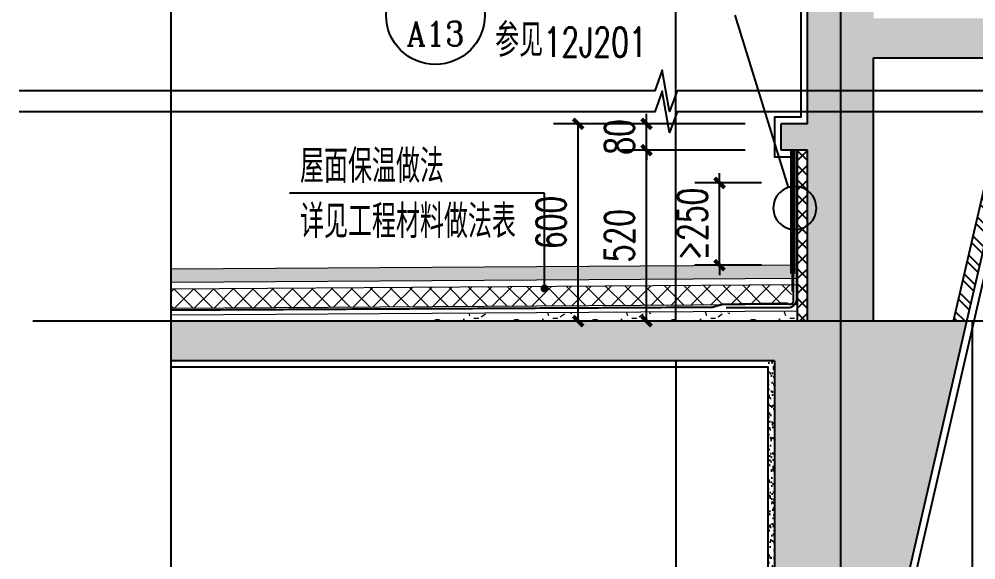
# Model space of a CAD drawing. Extents: x 1738711 to 2346805, y 1189731 to 2516152.
# Drawn here: x 1924079 to 1926988, y 1237669 to 1239312 of the extents above; entities that cross this region are included whole.
import ezdxf
from ezdxf.enums import TextEntityAlignment as Align

# ---------------------------------------------------------------- set-up
doc = ezdxf.new("R2010")
doc.units = 0
doc.header["$LTSCALE"] = 1000
doc.header["$MEASUREMENT"] = 0
doc.linetypes.add('S & C -P1$0$DASHED', pattern=[0.75, 0.5, -0.25])
for name, color, linetype in [('DIM_IDEN', 3, 'Continuous'), ('DIM_LEAD', 3, 'Continuous'), ('DIM_SYMB', 3, 'Continuous'), ('DOTE', 1, 'Continuous'), ('PUB_DIM', 3, 'Continuous'), ('PUB_HATCH', 8, 'Continuous'), ('PUB_TEXT', 7, 'Continuous'), ('WALL', 40, 'Continuous'), ('切线', 35, 'Continuous'), ('看线', 8, 'Continuous')]:
    doc.layers.add(name, color=color, linetype=linetype)
for name, color, linetype, lineweight in [('可见细线', 142, 'Continuous', 9), ('填充', 252, 'Continuous', 5), ('细线', 8, 'Continuous', 5)]:
    doc.layers.add(name, color=color, linetype=linetype, lineweight=lineweight)
doc.styles.add('_TCH_DIM', font='SIMPLEX', dxfattribs={"bigfont": 'GBCBIG'})
doc.styles.add('_TCH_DIM_T3', font='SIMPLEX', dxfattribs={"width": 0.7058823529411765, "bigfont": 'GBCBIG'})
doc.styles.add('_TCH_LABEL', font='COMPLEX', dxfattribs={"bigfont": 'GBCBIG'})
doc.dimstyles.new('_TCH_ARCH&&30', dxfattribs={"dimtxt": 89.25, "dimasz": 30, "dimexe": 75, "dimexo": 90, "dimgap": 37.87500000000001, "dimtad": 1, "dimdec": 0, "dimzin": 0, "dimdsep": 46, "dimtxsty": '_TCH_DIM_T3', "dimblk": 'ARCHTICK', "dimcen": 0.09, "dimclrt": 7, "dimazin": 2, "dimtfac": 1, "dimtdec": 0, "dimtix": 1, "dimtmove": 2, "dimatfit": 3, "dimfxl": 20, "dimtolj": 1, "dimtzin": 0, "dimarcsym": 0})

# ---------------------------------------------------------------- blocks, each defined once
blk = doc.blocks.new('_ArchTick')
at = {"color": 0, "linetype": 'ByBlock', "const_width": 0.4}
blk.add_lwpolyline([(-0.5, -0.5), (0.5, 0.5)], dxfattribs=at)
blk = doc.blocks.new('*D440')
at = {"layer": 'Defpoints', "color": 0, "transparency": 16777216}
for p in [(1926208.428813246, 1238814.567102489), (1926425.92881697, 1238814.567102489), (1926425.92881697, 1238564.567102489)]:
    blk.add_point(p, dxfattribs=at)
at = {"layer": 'PUB_DIM', "color": 0, "lineweight": -2, "transparency": 16777216}
for p, q in [((1926208.428813246, 1238814.567102489), (1926208.428813246, 1238844.567102489)), ((1926335.92881697, 1238814.567102489), (1926133.428813246, 1238814.567102489)), ((1926208.428813246, 1238564.567102489), (1926208.428813246, 1238814.567102489)), ((1926335.92881697, 1238564.567102489), (1926133.428813246, 1238564.567102489)), ((1926208.428813246, 1238564.567102489), (1926208.428813246, 1238534.567102489))]:
    blk.add_line(p, q, dxfattribs=at)
at = {"layer": 'PUB_DIM', "color": 0, "lineweight": -2, "transparency": 16777216, "xscale": 30, "yscale": 30, "zscale": 30}
for p, rotation in [((1926208.428813246, 1238814.567102489), 270), ((1926208.428813246, 1238564.567102489), 90)]:
    blk.add_blockref('_ArchTick', p, dxfattribs=dict(at, rotation=rotation))
at = {"layer": 'PUB_DIM', "color": 7, "transparency": 16777216, "insert": (1926125.928813246, 1238689.567102489), "char_height": 89.25, "attachment_point": 5, "rotation": 90, "style": '_TCH_DIM_T3'}
blk.add_mtext('\\A1;≥250', dxfattribs=at)
blk = doc.blocks.new('*D441')
at = {"layer": 'Defpoints', "color": 0, "transparency": 16777216}
for p in [(1925778.686525598, 1238994.3869192), (1926104.638939029, 1238994.3869192), (1926104.638939023, 1238394.3869192)]:
    blk.add_point(p, dxfattribs=at)
at = {"layer": 'PUB_DIM', "color": 0, "lineweight": -2, "transparency": 16777216}
for p, q in [((1926014.638939029, 1238994.3869192), (1925703.686525598, 1238994.3869192)), ((1925778.686525598, 1238394.3869192), (1925778.686525598, 1238994.3869192)), ((1926014.638939023, 1238394.3869192), (1925703.686525598, 1238394.3869192))]:
    blk.add_line(p, q, dxfattribs=at)
at = {"layer": 'PUB_DIM', "color": 0, "lineweight": -2, "transparency": 16777216, "xscale": 30, "yscale": 30, "zscale": 30}
for p, rotation in [((1925778.686525598, 1238994.3869192), 90), ((1925778.686525598, 1238394.3869192), 270)]:
    blk.add_blockref('_ArchTick', p, dxfattribs=dict(at, rotation=rotation))
at = {"layer": 'PUB_DIM', "color": 7, "transparency": 16777216, "insert": (1925696.186525597, 1238694.386919201), "char_height": 89.25, "attachment_point": 5, "rotation": 90, "style": '_TCH_DIM_T3'}
blk.add_mtext('\\A1;600', dxfattribs=at)
blk = doc.blocks.new('*D442')
at = {"layer": 'Defpoints', "color": 0, "transparency": 16777216}
for p in [(1925986.452854475, 1238914.386919202), (1926375.928816969, 1238914.386919202), (1926375.928816965, 1238394.386919199)]:
    blk.add_point(p, dxfattribs=at)
at = {"layer": 'PUB_DIM', "color": 0, "lineweight": -2, "transparency": 16777216}
for p, q in [((1926285.928816969, 1238914.386919202), (1925911.452854475, 1238914.386919202)), ((1925986.452854475, 1238394.386919199), (1925986.452854475, 1238914.386919202)), ((1926285.928816965, 1238394.386919199), (1925911.452854475, 1238394.386919199))]:
    blk.add_line(p, q, dxfattribs=at)
at = {"layer": 'PUB_DIM', "color": 0, "lineweight": -2, "transparency": 16777216, "xscale": 30, "yscale": 30, "zscale": 30}
for p, rotation in [((1925986.452854475, 1238914.386919202), 90), ((1925986.452854475, 1238394.386919199), 270)]:
    blk.add_blockref('_ArchTick', p, dxfattribs=dict(at, rotation=rotation))
at = {"layer": 'PUB_DIM', "color": 7, "transparency": 16777216, "insert": (1925903.952854475, 1238654.386919201), "char_height": 89.25, "attachment_point": 5, "rotation": 90, "style": '_TCH_DIM_T3'}
blk.add_mtext('\\A1;520', dxfattribs=at)
blk = doc.blocks.new('*D443')
at = {"layer": 'Defpoints', "color": 0, "transparency": 16777216}
for p in [(1925986.452854478, 1238994.386919199), (1926375.92881697, 1238994.386919199), (1926375.928816969, 1238914.386919202)]:
    blk.add_point(p, dxfattribs=at)
at = {"layer": 'PUB_DIM', "color": 0, "lineweight": -2, "transparency": 16777216}
for p, q in [((1925986.452854478, 1238994.386919199), (1925986.452854478, 1239024.386919199)), ((1926285.92881697, 1238994.386919199), (1925911.452854478, 1238994.386919199)), ((1925986.452854478, 1238914.386919202), (1925986.452854478, 1238994.386919199)), ((1926285.928816969, 1238914.386919202), (1925911.452854478, 1238914.386919202)), ((1925986.452854478, 1238914.386919202), (1925986.452854478, 1238884.386919202))]:
    blk.add_line(p, q, dxfattribs=at)
at = {"layer": 'PUB_DIM', "color": 0, "lineweight": -2, "transparency": 16777216, "xscale": 30, "yscale": 30, "zscale": 30}
for p, rotation in [((1925986.452854478, 1238994.386919199), 270), ((1925986.452854478, 1238914.386919202), 90)]:
    blk.add_blockref('_ArchTick', p, dxfattribs=dict(at, rotation=rotation))
at = {"layer": 'PUB_DIM', "color": 7, "transparency": 16777216, "insert": (1925903.952854478, 1238954.386919201), "char_height": 89.25, "attachment_point": 5, "rotation": 90, "style": '_TCH_DIM_T3'}
blk.add_mtext('\\A1;80', dxfattribs=at)

msp = doc.modelspace()

# ---------------------------------------------------------------- hatches: boundary and pattern name
at = {"layer": 'PUB_HATCH'}
h = msp.add_hatch(dxfattribs=at)
h.set_pattern_fill('钢筋混凝土', color=256, scale=20, style=0)
h.set_pattern_definition([(45, (0, 0), (-35.35533905932737, 35.35533905932738), []), (49.99999999999999, (0, 0), (143.4520365201507, -12.55042699651902), [15, -165]), (355, (0, 0), (-27.7502667226, 150.4384267400024), [12, -132]), (100.4514, (11.954336, -1.045868), (115.7018763428043, 137.8879084121907), [12.748038, -140.2284224]), (46.18420000000002, (0, 40), (213.4482097251289, -33.10380286580362), [22.5, -247.5]), (96.6356, (17.787349, 37.2413386), (186.9325411097407, 194.8235741800883), [19.1220576, -210.3426]), (351.1842, (0, 40), (186.9323890267254, 194.8237201850649), [18, -198]), (21, (20, 30), (119.3814104236923, -80.52377813306776), [15, -165]), (326.0000000000001, (20, 30), (48.66306638431634, 145.0300090093706), [12, -132]), (71.4514, (29.9484466, 23.2896788), (168.044525716298, 64.50609934199048), [12.748038, -140.2284224]), (37.50000000000001, (0, 0), (2.431971063458134, 66.5787707662623), [0, -130.4, 0, -134, 0, -132.5]), (7.499999999999999, (0, 0), (52.61390748842972, 78.88234237647205), [0, -76.39999999999999, 0, -127.4, 0, -50.5]), (327.5, (-44.6, 0), (106.7644872344818, -4.510974346875951), [0, -50, 0, -156, 0, -207]), (317.5, (-64.6, 0), (116.6372338684772, 20.02099646646354), [0, -65, 0, -103.6, 0, -147])])
h.paths.add_polyline_path([(1926475.928816983, 1240394.386919201), (1927375.928818222, 1240394.386919202), (1927375.928818222, 1240274.386919202), (1926676.735252029, 1240274.386919201), (1926676.735252025, 1239314.386919201), (1927375.928818222, 1239314.386919201), (1927375.928818222, 1239194.386919201), (1926676.735252024, 1239194.386919201), (1926676.735252016, 1238394.386919201), (1926475.92881697, 1238394.386919201), (1926475.928816972, 1238914.386919202), (1926395.928816972, 1238914.386919202), (1926395.928816972, 1238994.386919202), (1926475.928816972, 1238994.386919202)])
h.paths.add_polyline_path([(1924541.492837613, 1238394.386919202), (1926960.54420197, 1238394.386919201), (1926775.92881697, 1237594.386919201), (1926375.92881697, 1237594.386919201), (1926375.92881697, 1238274.386919201), (1924541.492837613, 1238274.386919201)])
h = msp.add_hatch(dxfattribs=at)
h.set_pattern_fill('金属', color=256, scale=20, style=0)
h.set_pattern_definition([(135, (3837524.772767787, 0), (35.35533905932737, 35.35533905932738), []), (135, (3837501.202541787, 0), (35.35533905932737, 35.35533905932738), [])])
h.paths.add_polyline_path([(1926960.54420197, 1238394.386919203), (1927107.400592262, 1239030.764609138), (1927066.349318215, 1239030.764609138), (1926919.492927922, 1238394.386919201)])
h = msp.add_hatch(dxfattribs=at)
h.set_pattern_fill('ANSI37', color=256, scale=20, style=0)
h.set_pattern_definition([(135, (1926370.783093552, 1239661.139493213), (22.45064030267288, 22.45064030267288), []), (45.00000000000001, (1926370.783093552, 1239661.139493213), (22.45064030267288, -22.45064030267288), [])])
h.paths.add_polyline_path([(1926475.92881697, 1238394.386919202), (1926445.928816969, 1238394.386919202), (1926445.92881697, 1238914.386919202), (1926475.92881697, 1238914.386919202)])
h = msp.add_hatch(dxfattribs=at)
h.set_pattern_fill('碎沙', color=256, scale=10, style=0)
h.set_pattern_definition([(37.50000000000001, (0, 0), (-0.8000156479920251, 24.47066186646712), [0, -19.304, 0, -21.59, 0, -20.6375]), (7.499999999999999, (0, 0), (22.47616415690013, 35.84125502841771), [0, -10.414, 0, -17.399, 0, -6.6675]), (327.5, (-15.621, 0), (39.5496185120729, 0.071859233927285), [0, -6.35, 0, -22.86, 0, -29.845]), (317.5, (-15.621, 0), (38.17782262361487, 11.14646616286081), [0, -3.175, 0, -14.986, 0, -17.145])])
h.paths.add_polyline_path([(1926527.92881697, 1237594.386919201), (1926375.92881697, 1237594.386919201), (1926375.92881697, 1238274.386919201), (1926355.92881697, 1238274.386919202), (1926355.928816969, 1237574.386919201), (1926527.92881697, 1237574.386919201)])
at = {"layer": '填充'}
h = msp.add_hatch(dxfattribs=at)
h.set_pattern_fill('混凝土', color=256, scale=10, style=0)
h.set_pattern_definition([(130, (10260583.39192783, 4416012.786353844), (-71.72601826007535, -6.275213498259511), [7.5, -82.5]), (185, (10260583.39192783, 4416012.786353844), (13.8751333613, 75.21921337000119), [6, -66]), (79.5486, (10260577.41475982, 4416012.263419845), (-57.85093817140216, 68.94395420609536), [6.374018999999983, -70.11421119999972]), (133.8157999999999, (10260583.39192783, 4416032.786353844), (-106.7241048625644, -16.55190143290181), [11.24999999999993, -123.7499999999994]), (83.3644, (10260574.49825333, 4416031.407023144), (-93.46627055487033, 97.41178709004417), [9.561028799999999, -105.1713]), (188.8158, (10260583.39192783, 4416032.786353844), (-93.46619451336272, 97.41186009253246), [8.999999999999964, -98.99999999999972]), (159, (10260573.39192783, 4416027.786353844), (-59.69070521184616, -40.26188906653388), [7.5, -82.5]), (214, (10260573.39192783, 4416027.786353844), (-24.33153319215817, 72.5150045046853), [6, -66]), (108.5485999999999, (10260568.41770452, 4416024.431193245), (-84.02226285814899, 32.25304967099524), [6.37401899999995, -70.11421119999919]), (142.5, (10260583.39192783, 4416012.786353844), (-1.215985531729067, 33.28938538313115), [0, -65.19999999999999, 0, -67, 0, -66.25]), (172.5, (10260583.39192783, 4416012.786353844), (-26.30695374421486, 39.44117118823603), [0, -38.2, 0, -63.7, 0, -25.25]), (212.5, (10260605.69192783, 4416012.786353844), (-53.3822436172409, -2.255487173437976), [0, -24.99999999999993, 0, -77.99999999999972, 0, -103.4999999999997]), (222.5, (10260615.69192783, 4416012.786353844), (-58.31861693423862, 10.01049823323177), [0, -32.5, 0, -51.8, 0, -73.5])])
h.paths.add_polyline_path([(1924541.492837613, 1238512.254258356), (1924541.492837613, 1238552.266597846), (1926445.608624914, 1238564.684021655), (1926445.618239504, 1238524.68315739)])
h = msp.add_hatch(dxfattribs=at)
h.set_pattern_fill('多孔材料', color=256, scale=15, style=0)
h.set_pattern_definition([(45.00000000000001, (887329.2517719844, 872972.2708012816), (-30.00003049667199, 30.000030496672), []), (135, (887329.2517719844, 872972.2708012816), (-30.000030496672, -30.00003049667199), [])])
h.paths.add_polyline_path([(1926467.339851354, 1238445.335978012), (1926467.339851354, 1238465.324624665), (1926477.600687093, 1238465.391598029), (1926477.73118106, 1238445.383819687)])
h.paths.add_polyline_path([(1924541.492837613, 1238432.75190402), (1924541.492837613, 1238492.254034141), (1926428.750885737, 1238504.572330955), (1926425.92881697, 1238445.051780947)])
h = msp.add_hatch(dxfattribs=at)
h.set_pattern_fill('加气混凝土', color=256, scale=20, style=0)
h.set_pattern_definition([(180, (3918413.149313767, 2057244.639543236), (-120, 240), [0, -240]), (180, (3918553.549313767, 2057212.239543236), (-120, 240), [0, -240]), (180, (3918475.549313767, 2057209.839543236), (-120, 240), [0, -240]), (180, (3918390.349313766, 2057280.639543236), (-120, 240), [0, -240]), (180, (3918489.949313767, 2057197.839543236), (-120, 240), [0, -240]), (180, (3918366.349313766, 2057431.839543236), (-120, 240), [0, -240]), (180, (3918439.549313767, 2057412.639543236), (-120, 240), [0, -240]), (180, (3918401.149313767, 2057382.639543236), (-120, 240), [0, -240]), (180, (3918596.749313766, 2057377.839543236), (-120, 240), [0, -240]), (180, (3918479.149313767, 2057367.039543236), (-120, 240), [0, -240]), (180, (3918524.749313766, 2057305.839543236), (-120, 240), [0, -240]), (180, (3918522.349313766, 2057215.839543236), (-120, 240), [0, -240]), (180, (3918432.349313766, 2057206.239543236), (-120, 240), [0, -240]), (180, (3918366.349313766, 2057311.839543236), (-120, 240), [0, -240]), (180, (3918590.749313766, 2057274.639543236), (-120, 240), [0, -240]), (180, (3918570.349313766, 2057315.439543236), (-120, 240), [0, -240]), (180, (3918476.749313766, 2057298.639543236), (-120, 240), [0, -240]), (180, (3918510.349313766, 2057263.839543236), (-120, 240), [0, -240]), (180, (3918529.549313767, 2057343.039543236), (-120, 240), [0, -240]), (180, (3918499.549313767, 2057433.039543236), (-120, 240), [0, -240]), (180, (3918581.149313767, 2057224.239543236), (-120, 240), [0, -240]), (180, (3918449.149313767, 2057383.839543236), (-120, 240), [0, -240]), (180, (3918560.749313766, 2057387.439543236), (-120, 240), [0, -240]), (180, (3918579.949313767, 2057418.639543236), (-120, 240), [0, -240]), (49.398706, (3918381.092170566, 2057356.696685636), (599.9999933723939, 720.0000031479067), [10.5366216, -4414.844400000001]), (161.5650512, (3918398.235027367, 2057361.268114436), (-599.9999977872279, 239.9999982292889), [10.842096, -1507.05116]), (90, (3918398.235027367, 2057350.982400836), (-120, 240), [10.2857136, -469.71426]), (18.43494899999998, (3918387.949313767, 2057347.553828036), (600.0000030210431, 239.9999821089645), [10.842096, -1507.05116]), (126.8698977, (3918387.949313767, 2057347.553828036), (-120.000000226848, 239.9999998865759), [11.428572, -1188.5714]), (45.00000000000001, (3918378.806456167, 2057225.268135236), (120.0000145064572, 239.9999837580805), [9.697464, -669.12504]), (135, (3918392.520742567, 2057225.268135236), (-119.9999992329508, 239.999999031587), [9.697464, -669.12504]), (45.00000000000001, (3918385.663599366, 2057218.410975236), (120.0000145064572, 239.9999837580805), [9.697464, -669.12504]), (135, (3918385.663599366, 2057218.410975236), (-119.9999992329508, 239.999999031587), [9.697464, -669.12504]), (63.43494900000002, (3918494.235017767, 2057386.410972836), (2.087719469301419e-05, 479.9999869414082), [12.77753039999996, -255.5505999999993]), (7.016709298534877e-15, (3918499.949297767, 2057397.839542436), (120, 240), [13.7142864, -226.2857]), (116.5650512, (3918519.377873767, 2057386.410972836), (-1.086458141230651e-06, 479.9999976745345), [12.77753039999997, -255.5505999999995]), (63.43494900000002, (3918513.663593767, 2057374.982400836), (2.087719469301419e-05, 479.9999869414082), [12.77753039999996, -255.5505999999993]), (180, (3918513.663593767, 2057374.982400836), (-120, 240), [13.7142864, -226.2857]), (116.5650512, (3918499.949297767, 2057374.982400836), (-1.086458141230651e-06, 479.9999976745345), [12.77753039999997, -255.5505999999995]), (72.89727199999999, (3918403.949314566, 2057305.268127236), (359.9999862369818, 1200.000001936058), [15.54453839999997, -6513.160999999986]), (36.02737400000001, (3918408.520743366, 2057320.125257636), (2279.999971095236, 1679.999998098534), [15.5445384, -3248.808]), (7.016709298534877e-15, (3918421.092171367, 2057329.268115236), (120, 240), [14.8571424, -225.14284]), (143.9726267, (3918448.520741766, 2057320.125257636), (-2279.999983150636, 1679.999981888878), [15.54453839999996, -3248.807999999989]), (108.4349489, (3918453.092170566, 2057306.410983236), (-360.0000018481314, 1199.999997933916), [14.45612639999997, -1503.437119999997]), (72.89727199999999, (3918448.520741766, 2057291.553831236), (359.9999862369818, 1200.000001936058), [15.54453839999997, -6513.160999999986]), (36.02737400000001, (3918435.949313767, 2057282.410983236), (2279.999971095236, 1679.999998098534), [15.5445384, -3248.808]), (180, (3918435.949313767, 2057282.410983236), (-120, 240), [14.8571424, -225.14284]), (143.9726267, (3918421.092171367, 2057282.410983236), (-2279.999983150636, 1679.999981888878), [15.54453839999996, -3248.807999999989]), (108.4349489, (3918408.520743366, 2057291.553831236), (-360.0000018481314, 1199.999997933916), [14.45612639999997, -1503.437119999997]), (29.74488200000003, (3918401.663600167, 2057417.268113636), (360.0000008520545, 239.9999970260078), [9.214008, -1925.72784]), (90, (3918409.663599366, 2057412.696687236), (-120, 240), [9.1428576, -470.8571]), (150.2551187, (3918409.663599366, 2057412.696687236), (-360.0000002120073, 239.9999988791285), [9.214008, -1925.72784]), (63.43494900000002, (3918457.663599366, 2057246.982399236), (2.087719469301419e-05, 479.9999869414082), [12.77753039999996, -255.5505999999993]), (11.30993300000001, (3918463.377884166, 2057258.410983236), (1080.00000080124, 239.9999939776436), [11.6549016, -2435.8742]), (138.8140749, (3918483.949313767, 2057252.696703236), (-2999.999981823463, 2639.999976915367), [12.1487376, -5090.3208]), (90, (3918483.949313767, 2057241.268119236), (-120, 240), [11.428572, -468.5714]), (41.18592599999999, (3918474.806456167, 2057233.268127236), (2999.999946676086, 2640.00001681452), [12.1487376, -5090.3208]), (163.3007558, (3918474.806456167, 2057233.268127236), (-3959.999970206556, 1199.999987431226), [11.93177999999994, -4999.414999999969]), (119.0546041, (3918463.377884166, 2057236.696695236), (-119.9999996815502, 239.9999978770819), [11.76643439999997, -4930.135799999986]), (70.01689399999998, (3918558.235025767, 2057347.553828036), (600.0000022599722, 1679.999995554008), [13.37680079999996, -5604.878999999977]), (24.44395500000003, (3918562.806449767, 2057360.125258436), (1560.000005946423, 719.9999850411862), [13.8091944, -5786.052599999999]), (155.5560453, (3918587.949305767, 2057360.125258436), (-1560.000000778191, 719.9999965369605), [13.8091944, -5786.052599999999]), (109.9831066, (3918592.520729767, 2057347.553828036), (-600.0000018088572, 1679.99999583229), [13.37680079999998, -5604.878999999988]), (70.01689399999998, (3918587.949305767, 2057334.982400036), (600.0000022599722, 1679.999995554008), [13.37680079999996, -5604.878999999977]), (19.98310700000002, (3918575.377865767, 2057330.410971236), (600.0000003526518, 239.9999890666697), [13.37680079999998, -2795.750999999995]), (160.0168935, (3918575.377865767, 2057330.410971236), (-599.9999967057635, 239.9999996192112), [13.37680079999997, -2795.750999999993]), (109.9831066, (3918562.806449767, 2057334.982400036), (-600.0000018088572, 1679.99999583229), [13.37680079999998, -5604.878999999988]), (57.99461699999999, (3918469.092171367, 2057325.839542436), (120.000016104588, 239.9999877483145), [10.7816928, -2253.3736]), (161.5650512, (3918485.092169767, 2057331.553829636), (-599.9999977872279, 239.9999982292889), [10.842096, -1507.05116]), (90, (3918485.092169767, 2057321.268113636), (-120, 240), [10.2857136, -469.71426]), (18.43494899999998, (3918474.806456167, 2057317.839543236), (600.0000030210431, 239.9999821089645), [10.842096, -1507.05116]), (125.5376778, (3918474.806456167, 2057317.839543236), (-839.9999987829037, 1199.999998202426), [9.831228000000001, -4119.2846]), (63.43494900000002, (3918538.806449767, 2057267.553831236), (2.087719469301419e-05, 479.9999869414082), [12.77753039999996, -255.5505999999993]), (7.016709298534877e-15, (3918544.520729767, 2057278.982415236), (120, 240), [12.571428, -227.42856]), (120.9637566, (3918563.949305767, 2057267.553831236), (-120.0000003906126, 239.999998835111), [13.32789119999996, -2785.528799999988]), (59.03624400000001, (3918557.092169767, 2057256.125271236), (120.0000163991858, 239.9999889786399), [13.3278912, -2785.5288]), (180, (3918557.092169767, 2057256.125271236), (-120, 240), [12.571428, -227.42856]), (116.5650512, (3918544.520729767, 2057256.125271236), (-1.086458141230651e-06, 479.9999976745345), [12.77753039999997, -255.5505999999995])])
h.paths.add_polyline_path([(1925295.14321845, 1238394.386919204), (1925295.14321845, 1238417.670619337), (1926445.92881697, 1238425.181896656), (1926445.928816969, 1238394.386919204)])

# ---------------------------------------------------------------- linework, layer by layer
at = {"layer": 'DIM_IDEN'}
msp.add_line((1926417.925165049, 1238800.983698533), (1926255.498605297, 1239324.47697725), dxfattribs=at)
msp.add_lwpolyline([(1926502.855228618, 1238738.41106383, 1), (1926371.82447409, 1238738.41106383, 1)], format="xyb", close=True, dxfattribs=at)
msp.add_circle((1925344.889301034, 1239324.47697725), 150, dxfattribs=at)
at = {"layer": 'DIM_LEAD'}
for p, q in [((1925676.261762003, 1238783.358593297), (1924901.694177097, 1238783.358593297)), ((1925676.261762003, 1238493.976337529), (1925676.261762003, 1238783.358593297))]:
    msp.add_line(p, q, dxfattribs=at)
at = {"layer": 'DIM_LEAD', "const_width": 12}
msp.add_lwpolyline([(1925676.261762003, 1238487.976337529, 1), (1925676.261762003, 1238499.976337529, 1)], format="xyb", close=True, dxfattribs=at)
at = {"layer": 'DIM_SYMB'}
for points in [[(1924541.492837613, 1221004.491384034), (1924541.492837613, 1230807.875501727), (1924478.492837613, 1230830.805626486), (1924604.492837613, 1230853.022826055), (1924541.492837613, 1230875.375501727), (1924541.492837613, 1240678.75961942)], [(1928011.61479259, 1239094.681204681), (1926079.263095676, 1239094.681204681), (1926056.332970917, 1239031.681204681), (1926034.115771348, 1239157.681204681), (1926011.763095676, 1239094.681204681), (1924079.411398761, 1239094.681204681)], [(1928011.61479259, 1239030.764609138), (1926079.263095676, 1239030.764609138), (1926056.332970917, 1238967.764609138), (1926034.115771348, 1239093.764609138), (1926011.763095676, 1239030.764609138), (1924079.411398761, 1239030.764609138)]]:
    msp.add_lwpolyline(points, dxfattribs=at)
at = {"layer": 'DOTE'}
for p, q in [((1926575.92881697, 1240716.693157102), (1926575.92881697, 1221032.277691007)), ((1930115.067506234, 1238394.386919201), (1924120.591216701, 1238394.386919201))]:
    msp.add_line(p, q, dxfattribs=at)
at = {"layer": 'WALL'}
for p, q in [((1926475.928816972, 1238994.386919202), (1926475.928816983, 1240394.386919201)), ((1926475.928816973, 1238994.386919202), (1926475.928816978, 1239194.386919201)), ((1926676.735252016, 1238394.386919202), (1926676.735252024, 1239194.386919201)), ((1926676.735252025, 1239194.386919201), (1927375.928818223, 1239194.386919201)), ((1926919.492927922, 1238394.386919203), (1927066.349318215, 1239030.764609138)), ((1926960.54420197, 1238394.386919203), (1927107.400592262, 1239030.764609138)), ((1926475.928816972, 1238994.386919202), (1926395.928816972, 1238994.386919202)), ((1926395.928816972, 1238914.386919202), (1926395.928816972, 1238994.386919202)), ((1926475.92881697, 1238914.386919202), (1926395.928816972, 1238914.386919202)), ((1926475.92881697, 1238394.386919202), (1926475.928816972, 1238914.386919202)), ((1926475.92881697, 1238394.386919202), (1924541.492837613, 1238394.386919202)), ((1926960.54420197, 1238394.386919202), (1926676.735252016, 1238394.386919202)), ((1926775.92881697, 1237594.386919201), (1926960.544201971, 1238394.386919202)), ((1926375.92881697, 1238274.386919202), (1924541.492837613, 1238274.386919201)), ((1926375.92881697, 1238274.386919201), (1926375.92881697, 1237594.386919201))]:
    msp.add_line(p, q, dxfattribs=at)
at = {"layer": '切线'}
for p, q in [((1926425.92881697, 1238539.567102489), (1926425.928816969, 1238914.386919202)), ((1926445.92881697, 1238394.386919202), (1926445.92881697, 1238914.386919202))]:
    msp.add_line(p, q, dxfattribs=at)
for points in [[(1927357.657647426, 1239026.267418995), (1927395.928818222, 1239192.109158767), (1927395.928818222, 1240414.386919201), (1926455.928816983, 1240414.386919209), (1926455.928816983, 1239014.386919202), (1926375.928816972, 1239014.386919203), (1926375.928816973, 1238894.386919202), (1926425.928816969, 1238894.386919202)], [(1927126.888416174, 1239026.267418995), (1926791.839069369, 1237574.386919201), (1926623.92881697, 1237574.386919201)], [(1926526.332034491, 1237574.386919201), (1926355.928816969, 1237574.386919201), (1926355.928816969, 1238254.386919202), (1924541.492837613, 1238254.386919201)]]:
    msp.add_lwpolyline(points, dxfattribs=at)
at = {"layer": '可见细线', "color": 6, "linetype": 'S & C -P1$0$DASHED', "ltscale": 3, "const_width": 6}
for points in [[(1926432.371266551, 1238914.386919202), (1926432.417524134, 1238453.565600687, -0.5992081866190718), (1926415.837423426, 1238448.704077382), (1926216.317950197, 1238445.457166646), (1926186.691875872, 1238436.925833375), (1924541.492837613, 1238428.217799383)], [(1926443.134210085, 1238914.386919202), (1926443.246985951, 1238463.516766416, -0.3152730050930174), (1926421.815949515, 1238435.323080366), (1926227.73118106, 1238435.35526169)]]:
    msp.add_lwpolyline(points, format="xyb", dxfattribs=at)
at = {"layer": '看线'}
for p, q in [((1926075.928816971, 1238394.386919202), (1926075.928816971, 1240394.386919201)), ((1926975.928780622, 1238394.386919202), (1926975.928780621, 1235494.386919201)), ((1926075.928816971, 1238274.386919201), (1926075.928816971, 1235494.386919201))]:
    msp.add_line(p, q, dxfattribs=at)
at = {"layer": '细线'}
for p, q in [((1926428.750885737, 1238485.118002274), (1926428.750885738, 1238914.386919202)), ((1926437.339851354, 1238539.6415871), (1926437.339851354, 1238914.386919202)), ((1926445.608624914, 1238564.695560856), (1924541.492837613, 1238552.266597846)), ((1926445.618239504, 1238524.68315739), (1924541.492837613, 1238512.254258356)), ((1926445.406675025, 1238504.681044735), (1924541.492837613, 1238492.254034141)), ((1926445.92881697, 1238445.18232268), (1924541.492837613, 1238432.75190402)), ((1926445.92881697, 1238425.181896656), (1924541.492837613, 1238412.751477996))]:
    msp.add_line(p, q, dxfattribs=at)

# ---------------------------------------------------------------- texts
at = {"layer": 'PUB_TEXT', "color": 7, "style": '_TCH_LABEL'}
msp.add_text('A13', height=74.0341176027415, dxfattribs=at).set_placement((1925256.753446745, 1239231.506209159), (1925433.025155323, 1239231.506209159), align=Align.FIT)
at = {"layer": 'PUB_TEXT', "color": 7, "style": '_TCH_DIM'}
for s, p in [('参见', (1925526.389301034, 1239198.030168739)), ('屋面保温做法', (1924933.194177097, 1238814.858593297)), ('详见工程材料做法表', (1924933.194177097, 1238646.858593297))]:
    msp.add_text(s, height=101.2765957446808, dxfattribs=at).set_placement(p)
at = {"layer": 'PUB_TEXT', "color": 7, "style": '_TCH_DIM', "width": 0.7058823529411765}
msp.add_text('12J201', height=89.25, dxfattribs=at).set_placement((1925673.836109545, 1239198.030168739))

# ---------------------------------------------------------------- dimensions: what is measured, and where the dimension line sits
at = {"layer": 'PUB_DIM'}
for p1, p2, distance, picture, middle in [((1926104.638939023, 1238394.3869192), (1926104.638939029, 1238994.3869192), 325.95241343113594, '*D441', (1925696.186525597, 1238694.386919201)), ((1926375.928816969, 1238914.386919202), (1926375.92881697, 1238994.386919199), 389.47596249193884, '*D443', (1925903.952854478, 1238954.386919201)), ((1926375.928816965, 1238394.386919199), (1926375.928816969, 1238914.386919202), 389.4759624940343, '*D442', (1925903.952854475, 1238654.386919201))]:
    dim = msp.add_aligned_dim(p1=p1, p2=p2, distance=distance, dimstyle='_TCH_ARCH&&30', dxfattribs=at)
    dim.commit()
    dim.dimension.update_dxf_attribs({"geometry": picture, "text_midpoint": middle})
dim = msp.add_aligned_dim(p1=(1926425.92881697, 1238564.567102489), p2=(1926425.92881697, 1238814.567102489), distance=217.50000372389331, text='≥250', dimstyle='_TCH_ARCH&&30', dxfattribs=at)
dim.commit()
dim.dimension.update_dxf_attribs({"geometry": '*D440', "text_midpoint": (1926125.928813246, 1238689.567102489)})

doc.saveas('drawing.dxf')
